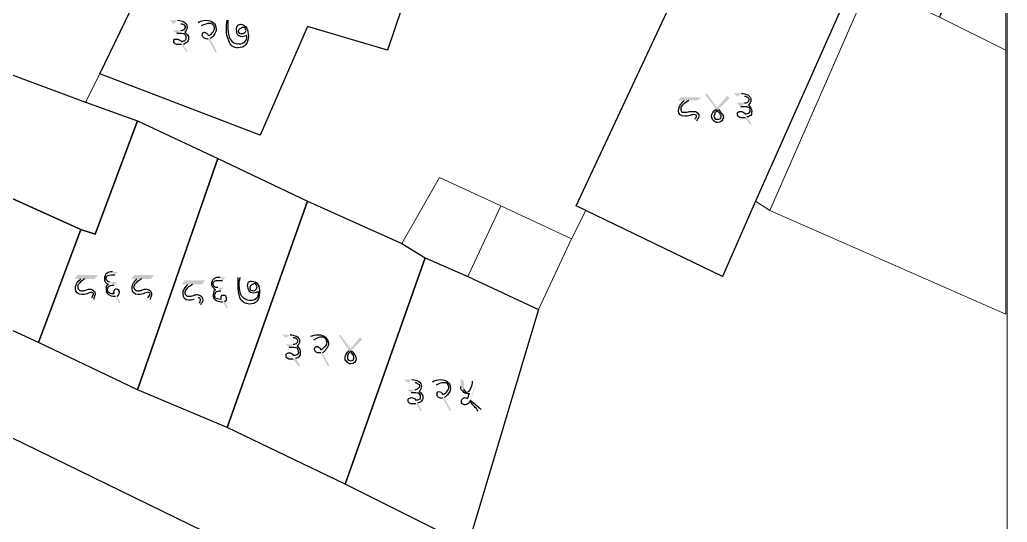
# Model space of a CAD drawing. Header units: inches. Extents: x 5 to 133, y 5 to 145.
# Drawn here: x 73.41 to 99.99, y 51.85 to 65.38 of the extents above; entities that cross this region are included whole.
import ezdxf

# ---------------------------------------------------------------- set-up
doc = ezdxf.new("R2010")
doc.units = ezdxf.units.IN
doc.header["$MEASUREMENT"] = 0
doc.layers.add('PDF_Geometry', color=7, linetype='Continuous')
doc.layers.add('PDF_Solid Fills', color=7, linetype='Continuous')

msp = doc.modelspace()

# ---------------------------------------------------------------- hatches: boundary and pattern name
at = {"layer": 'PDF_Solid Fills', "transparency": 33554559}
h = msp.add_hatch(color=256, dxfattribs=at)
h.paths.add_polyline_path([(77.555, 65.257), (77.449, 65.363), (77.66, 65.363)], flags=0)
h.paths.add_polyline_path([(77.809, 64.707), (77.936, 64.516), (77.893, 64.516), (77.766, 64.707)], flags=0)
h.paths.add_polyline_path([(77.639, 65.003), (77.533, 65.088), (77.745, 65.088)], flags=0)
h.paths.add_polyline_path([(78.295, 65.215), (78.211, 65.299)], flags=0)
h.paths.add_polyline_path([(78.528, 64.876), (78.719, 64.516), (78.676, 64.495), (78.486, 64.855)], flags=0)
h.paths.add_polyline_path([(78.994, 65.363), (79.015, 65.363)], flags=0)
h.paths.add_polyline_path([(79.523, 64.939), (79.523, 64.961)], flags=0)
h = msp.add_hatch(color=256, dxfattribs=at)
h.paths.add_polyline_path([(91.292, 63.204), (91.123, 63.204), (91.207, 63.288), (91.758, 63.288), (91.652, 63.204), (91.419, 63.204)], flags=0)
h.paths.add_polyline_path([(91.631, 62.653), (91.588, 62.696)], flags=0)
h.paths.add_polyline_path([(92.16, 62.971), (91.863, 63.352), (91.906, 63.394), (92.181, 63.013), (92.456, 63.331), (92.52, 63.267), (92.223, 62.971)], flags=0)
h.paths.add_polyline_path([(92.731, 63.31), (92.625, 63.394), (92.837, 63.394)], flags=0)
h.paths.add_polyline_path([(92.985, 62.759), (93.112, 62.569), (93.07, 62.548), (92.943, 62.738)], flags=0)
h.paths.add_polyline_path([(92.816, 63.034), (92.71, 63.14), (92.922, 63.14)], flags=0)
h = msp.add_hatch(color=256, dxfattribs=at)
h.paths.add_polyline_path([(75.057, 58.399), (74.888, 58.399), (74.972, 58.505), (75.523, 58.505), (75.417, 58.399), (75.163, 58.399)], flags=0)
h.paths.add_polyline_path([(75.396, 57.849), (75.353, 57.891)], flags=0)
h.paths.add_polyline_path([(75.967, 58.505), (76.052, 58.589), (75.904, 58.589)], flags=0)
h.paths.add_polyline_path([(75.988, 57.933), (76.094, 57.743), (76.115, 57.764), (76.031, 57.933)], flags=0)
h.paths.add_polyline_path([(75.946, 58.23), (76.031, 58.314), (75.84, 58.314)], flags=0)
h.paths.add_polyline_path([(76.56, 58.399), (76.39, 58.399), (76.496, 58.505), (77.025, 58.505), (76.941, 58.399), (76.687, 58.399)], flags=0)
h.paths.add_polyline_path([(76.92, 57.849), (76.856, 57.891)], flags=0)
h = msp.add_hatch(color=256, dxfattribs=at)
h.paths.add_polyline_path([(77.936, 58.251), (77.766, 58.251), (77.851, 58.357), (78.401, 58.357), (78.317, 58.251), (78.063, 58.251)], flags=0)
h.paths.add_polyline_path([(78.274, 57.7), (78.232, 57.743)], flags=0)
h.paths.add_polyline_path([(78.105, 57.849, 0.032053), (78.211, 57.891)], flags=0)
h.paths.add_polyline_path([(78.867, 58.357), (78.952, 58.441), (78.803, 58.441)], flags=0)
h.paths.add_polyline_path([(78.867, 57.785), (78.994, 57.595), (79.015, 57.616), (78.93, 57.785)], flags=0)
h.paths.add_polyline_path([(78.825, 58.081), (78.909, 58.166), (78.74, 58.166)], flags=0)
h.paths.add_polyline_path([(79.29, 58.441), (79.333, 58.441)], flags=0)
h.paths.add_polyline_path([(79.841, 58.039), (79.841, 58.06)], flags=0)
h = msp.add_hatch(color=256, dxfattribs=at)
h.paths.add_polyline_path([(80.581, 56.811), (80.476, 56.896), (80.687, 56.896)], flags=0)
h.paths.add_polyline_path([(80.835, 56.261), (80.962, 56.071), (80.92, 56.049), (80.772, 56.24)], flags=0)
h.paths.add_polyline_path([(80.666, 56.557), (80.56, 56.642), (80.772, 56.642)], flags=0)
h.paths.add_polyline_path([(81.322, 56.748), (81.238, 56.854)], flags=0)
h.paths.add_polyline_path([(81.555, 56.409), (81.746, 56.071), (81.703, 56.049), (81.513, 56.409)], flags=0)
h.paths.add_polyline_path([(82.275, 56.473), (82, 56.875), (82.042, 56.896), (82.317, 56.515), (82.571, 56.833), (82.635, 56.769), (82.338, 56.473)], flags=0)
h = msp.add_hatch(color=256, dxfattribs=at)
h.paths.add_polyline_path([(83.862, 55.605), (83.756, 55.69), (83.968, 55.69)], flags=0)
h.paths.add_polyline_path([(84.116, 55.055), (84.243, 54.843), (84.201, 54.843), (84.074, 55.033)], flags=0)
h.paths.add_polyline_path([(83.947, 55.33), (83.841, 55.414), (84.053, 55.414)], flags=0)
h.paths.add_polyline_path([(84.624, 55.541), (84.518, 55.626)], flags=0)
h.paths.add_polyline_path([(84.836, 55.203), (85.026, 54.864), (84.984, 54.843), (84.794, 55.203)], flags=0)
h.paths.add_polyline_path([(85.598, 55.647), (85.683, 55.563)], flags=0)
h.paths.add_polyline_path([(85.534, 55.139, 0.088944), (85.683, 55.563)], flags=0)
h.paths.add_polyline_path([(85.831, 54.885), (85.746, 54.843)], flags=0)
h.paths.add_polyline_path([(85.28, 55.499), (85.28, 55.711), (85.365, 55.647), (85.365, 55.436)], flags=0)

# ---------------------------------------------------------------- linework, layer by layer
at = {"layer": 'PDF_Geometry', "lineweight": 13}
msp.add_lwpolyline([(5.059, 125.391), (99.991, 125.391), (99.991, 32.131), (5.059, 32.131)], close=True, dxfattribs=at)
at = {"layer": 'PDF_Geometry', "lineweight": 9}
for points in [[(87.63, 71.543), (92.583, 69.13), (92.202, 68.368), (91.948, 67.987), (88.392, 60.367), (88.646, 60.24), (88.265, 59.478), (86.36, 60.367), (84.709, 61.129), (83.693, 59.351), (81.153, 60.494), (78.74, 61.637), (76.581, 62.653), (75.184, 63.161), (75.565, 63.923), (79.883, 62.272), (81.153, 65.193), (83.312, 64.558), (83.693, 65.701), (84.582, 67.86), (86.233, 72.305)], [(87.63, 71.543), (92.583, 69.13), (92.202, 68.368), (91.948, 67.987), (88.392, 60.367), (88.646, 60.24), (88.265, 59.478), (86.36, 60.367), (84.709, 61.129), (83.693, 59.351), (81.153, 60.494), (78.74, 61.637), (76.581, 62.653), (75.184, 63.161), (75.565, 63.923), (79.883, 62.272), (81.153, 65.193), (83.312, 64.558), (83.693, 65.701), (84.582, 67.86), (86.233, 72.305)], [(77.47, 67.86), (75.565, 63.923), (75.184, 63.161), (76.581, 62.653), (75.438, 59.605), (75.057, 59.732), (69.977, 62.018), (70.739, 64.812), (72.517, 70.273), (77.597, 68.241)], [(77.47, 67.86), (75.565, 63.923), (75.184, 63.161), (76.581, 62.653), (75.438, 59.605), (75.057, 59.732), (69.977, 62.018), (70.739, 64.812), (72.517, 70.273), (77.597, 68.241)], [(99.949, 64.558), (98.171, 65.447), (98.425, 66.209), (99.949, 69.892)], [(99.949, 64.558), (98.171, 65.447), (98.425, 66.209), (99.949, 69.892)], [(98.425, 65.955), (98.171, 65.447), (96.266, 66.336), (93.599, 60.24), (93.218, 60.494), (92.329, 58.462), (88.646, 60.24), (88.392, 60.367), (91.948, 67.987), (92.202, 68.368), (95.631, 66.717), (95.885, 67.225)], [(98.425, 65.955), (98.171, 65.447), (96.266, 66.336), (93.599, 60.24), (93.218, 60.494), (92.329, 58.462), (88.646, 60.24), (88.392, 60.367), (91.948, 67.987), (92.202, 68.368), (95.631, 66.717), (95.885, 67.225)], [(77.851, 67.733), (83.693, 65.701), (83.312, 64.558), (81.153, 65.193), (79.883, 62.272), (75.565, 63.923), (77.47, 67.86)], [(77.851, 67.733), (83.693, 65.701), (83.312, 64.558), (81.153, 65.193), (79.883, 62.272), (75.565, 63.923), (77.47, 67.86)], [(98.171, 65.447), (99.949, 64.558), (99.949, 57.446), (93.599, 60.24), (96.266, 66.336)], [(98.171, 65.447), (99.949, 64.558), (99.949, 57.446), (93.599, 60.24), (96.266, 66.336)], [(78.74, 61.637), (76.581, 55.414), (73.914, 56.684), (75.057, 59.732), (75.438, 59.605), (76.581, 62.653)], [(78.74, 61.637), (76.581, 55.414), (73.914, 56.684), (75.057, 59.732), (75.438, 59.605), (76.581, 62.653)], [(75.057, 59.732), (73.914, 56.684), (68.961, 58.97), (69.977, 62.018)], [(75.057, 59.732), (73.914, 56.684), (68.961, 58.97), (69.977, 62.018)], [(81.153, 60.494), (78.994, 54.398), (76.581, 55.414), (78.74, 61.637)], [(81.153, 60.494), (78.994, 54.398), (76.581, 55.414), (78.74, 61.637)], [(86.36, 60.367), (85.471, 58.462), (84.328, 58.97), (82.169, 52.874), (78.994, 54.398), (81.153, 60.494), (83.693, 59.351), (84.709, 61.129)], [(86.36, 60.367), (85.471, 58.462), (84.328, 58.97), (82.169, 52.874), (78.994, 54.398), (81.153, 60.494), (83.693, 59.351), (84.709, 61.129)], [(88.265, 59.478), (87.376, 57.573), (85.471, 51.223), (82.169, 52.874), (84.328, 58.97), (85.471, 58.462), (86.36, 60.367)], [(88.265, 59.478), (87.376, 57.573), (85.471, 51.223), (82.169, 52.874), (84.328, 58.97), (85.471, 58.462), (86.36, 60.367)], [(78.359, 51.604), (74.803, 42.968), (70.993, 34.84), (65.278, 36.872), (68.58, 43.857), (69.342, 45.508), (70.739, 48.683), (73.152, 54.144)], [(78.359, 51.604), (74.803, 42.968), (70.993, 34.84), (65.278, 36.872), (68.58, 43.857), (69.342, 45.508), (70.739, 48.683), (73.152, 54.144)]]:
    msp.add_lwpolyline(points, close=True, dxfattribs=at)
at = {"layer": 'PDF_Geometry', "color": 21, "lineweight": 13, "true_color": 0xffafaf}
for points in [[(77.851, 67.733), (83.693, 65.701), (83.312, 64.558), (81.153, 65.193), (79.883, 62.272), (75.565, 63.923), (77.47, 67.86)], [(77.851, 67.733), (83.693, 65.701), (83.312, 64.558), (81.153, 65.193), (79.883, 62.272), (75.565, 63.923), (77.47, 67.86)], [(77.851, 67.733), (83.693, 65.701), (83.312, 64.558), (81.153, 65.193), (79.883, 62.272), (75.565, 63.923), (77.47, 67.86)], [(77.851, 67.733), (83.693, 65.701), (83.312, 64.558), (81.153, 65.193), (79.883, 62.272), (75.565, 63.923), (77.47, 67.86)], [(93.218, 60.494), (92.329, 58.462), (88.646, 60.24), (88.392, 60.367), (91.948, 67.987), (95.758, 66.209)], [(93.218, 60.494), (92.329, 58.462), (88.646, 60.24), (88.392, 60.367), (91.948, 67.987), (95.758, 66.209)], [(93.218, 60.494), (92.329, 58.462), (88.646, 60.24), (88.392, 60.367), (91.948, 67.987), (95.758, 66.209)], [(93.218, 60.494), (92.329, 58.462), (88.646, 60.24), (88.392, 60.367), (91.948, 67.987), (95.758, 66.209)], [(76.581, 62.653), (75.438, 59.605), (75.057, 59.732), (69.977, 62.018), (70.739, 64.812), (75.184, 63.161)], [(76.581, 62.653), (75.438, 59.605), (75.057, 59.732), (69.977, 62.018), (70.739, 64.812), (75.184, 63.161)], [(76.581, 62.653), (75.438, 59.605), (75.057, 59.732), (69.977, 62.018), (70.739, 64.812), (75.184, 63.161)], [(76.581, 62.653), (75.438, 59.605), (75.057, 59.732), (69.977, 62.018), (70.739, 64.812), (75.184, 63.161)], [(78.74, 61.637), (76.581, 55.414), (73.914, 56.684), (75.057, 59.732), (75.438, 59.605), (76.581, 62.653)], [(78.74, 61.637), (76.581, 55.414), (73.914, 56.684), (75.057, 59.732), (75.438, 59.605), (76.581, 62.653)], [(78.74, 61.637), (76.581, 55.414), (73.914, 56.684), (75.057, 59.732), (75.438, 59.605), (76.581, 62.653)], [(78.74, 61.637), (76.581, 55.414), (73.914, 56.684), (75.057, 59.732), (75.438, 59.605), (76.581, 62.653)], [(75.057, 59.732), (73.914, 56.684), (68.961, 58.97), (69.977, 62.018)], [(75.057, 59.732), (73.914, 56.684), (68.961, 58.97), (69.977, 62.018)], [(75.057, 59.732), (73.914, 56.684), (68.961, 58.97), (69.977, 62.018)], [(75.057, 59.732), (73.914, 56.684), (68.961, 58.97), (69.977, 62.018)], [(81.153, 60.494), (78.994, 54.398), (76.581, 55.414), (78.74, 61.637)], [(81.153, 60.494), (78.994, 54.398), (76.581, 55.414), (78.74, 61.637)], [(81.153, 60.494), (78.994, 54.398), (76.581, 55.414), (78.74, 61.637)], [(81.153, 60.494), (78.994, 54.398), (76.581, 55.414), (78.74, 61.637)], [(84.328, 58.97), (82.169, 52.874), (78.994, 54.398), (81.153, 60.494), (83.693, 59.351)], [(84.328, 58.97), (82.169, 52.874), (78.994, 54.398), (81.153, 60.494), (83.693, 59.351)], [(84.328, 58.97), (82.169, 52.874), (78.994, 54.398), (81.153, 60.494), (83.693, 59.351)], [(84.328, 58.97), (82.169, 52.874), (78.994, 54.398), (81.153, 60.494), (83.693, 59.351)], [(82.169, 52.874), (84.328, 58.97), (85.471, 58.462), (87.376, 57.573), (85.471, 51.223)], [(82.169, 52.874), (84.328, 58.97), (85.471, 58.462), (87.376, 57.573), (85.471, 51.223)], [(82.169, 52.874), (84.328, 58.97), (85.471, 58.462), (87.376, 57.573), (85.471, 51.223)], [(82.169, 52.874), (84.328, 58.97), (85.471, 58.462), (87.376, 57.573), (85.471, 51.223)], [(69.342, 45.508), (70.739, 48.683), (73.152, 54.144), (78.359, 51.604), (74.803, 42.968)], [(69.342, 45.508), (70.739, 48.683), (73.152, 54.144), (78.359, 51.604), (74.803, 42.968)], [(69.342, 45.508), (70.739, 48.683), (73.152, 54.144), (78.359, 51.604), (74.803, 42.968)], [(69.342, 45.508), (70.739, 48.683), (73.152, 54.144), (78.359, 51.604), (74.803, 42.968)]]:
    msp.add_lwpolyline(points, close=True, dxfattribs=at)
at = {"layer": 'PDF_Geometry', "color": 21, "lineweight": 25, "true_color": 0xffafaf}
for points in [[(77.851, 67.733), (83.693, 65.701), (83.312, 64.558), (81.153, 65.193), (79.883, 62.272), (75.565, 63.923), (77.47, 67.86)], [(77.851, 67.733), (83.693, 65.701), (83.312, 64.558), (81.153, 65.193), (79.883, 62.272), (75.565, 63.923), (77.47, 67.86)], [(93.218, 60.494), (92.329, 58.462), (88.646, 60.24), (88.392, 60.367), (91.948, 67.987), (95.758, 66.209)], [(93.218, 60.494), (92.329, 58.462), (88.646, 60.24), (88.392, 60.367), (91.948, 67.987), (95.758, 66.209)], [(76.581, 62.653), (75.438, 59.605), (75.057, 59.732), (69.977, 62.018), (70.739, 64.812), (75.184, 63.161)], [(76.581, 62.653), (75.438, 59.605), (75.057, 59.732), (69.977, 62.018), (70.739, 64.812), (75.184, 63.161)], [(78.74, 61.637), (76.581, 55.414), (73.914, 56.684), (75.057, 59.732), (75.438, 59.605), (76.581, 62.653)], [(78.74, 61.637), (76.581, 55.414), (73.914, 56.684), (75.057, 59.732), (75.438, 59.605), (76.581, 62.653)], [(75.057, 59.732), (73.914, 56.684), (68.961, 58.97), (69.977, 62.018)], [(75.057, 59.732), (73.914, 56.684), (68.961, 58.97), (69.977, 62.018)], [(81.153, 60.494), (78.994, 54.398), (76.581, 55.414), (78.74, 61.637)], [(81.153, 60.494), (78.994, 54.398), (76.581, 55.414), (78.74, 61.637)], [(84.328, 58.97), (82.169, 52.874), (78.994, 54.398), (81.153, 60.494), (83.693, 59.351)], [(84.328, 58.97), (82.169, 52.874), (78.994, 54.398), (81.153, 60.494), (83.693, 59.351)], [(82.169, 52.874), (84.328, 58.97), (85.471, 58.462), (87.376, 57.573), (85.471, 51.223)], [(82.169, 52.874), (84.328, 58.97), (85.471, 58.462), (87.376, 57.573), (85.471, 51.223)], [(69.342, 45.508), (70.739, 48.683), (73.152, 54.144), (78.359, 51.604), (74.803, 42.968)], [(69.342, 45.508), (70.739, 48.683), (73.152, 54.144), (78.359, 51.604), (74.803, 42.968)]]:
    msp.add_lwpolyline(points, close=True, dxfattribs=at)
at = {"layer": 'PDF_Geometry', "lineweight": 9}
for points in [[(78.359, 51.604), (73.152, 54.144), (70.104, 55.541), (67.564, 56.811), (64.262, 58.335), (61.214, 59.732), (60.833, 59.986), (58.039, 53.89), (58.801, 53.636), (54.864, 41.952)], [(78.359, 51.604), (73.152, 54.144), (70.104, 55.541), (67.564, 56.811), (64.262, 58.335), (61.214, 59.732), (60.833, 59.986), (58.039, 53.89), (58.801, 53.636), (54.864, 41.952)], [(68.961, 58.97), (73.914, 56.684), (76.581, 55.414), (78.994, 54.398), (82.169, 52.874), (85.471, 51.223)], [(68.961, 58.97), (73.914, 56.684), (76.581, 55.414), (78.994, 54.398), (82.169, 52.874), (85.471, 51.223)]]:
    msp.add_lwpolyline(points, dxfattribs=at)
at = {"layer": 'PDF_Geometry', "lineweight": 25}
for points in [[(77.66, 65.363), (77.724, 65.363), (77.787, 65.342), (77.83, 65.32)], [(77.83, 65.236), (77.809, 65.257), (77.787, 65.257), (77.745, 65.257)], [(77.83, 65.32), (77.893, 65.278), (77.914, 65.236), (77.914, 65.172)], [(77.872, 65.193), (77.872, 65.215), (77.851, 65.236), (77.83, 65.236)], [(77.83, 65.109), (77.851, 65.13), (77.872, 65.151), (77.872, 65.193)], [(77.914, 65.172), (77.914, 65.13), (77.893, 65.088), (77.851, 65.045)], [(78.211, 65.299), (78.274, 65.342), (78.338, 65.363), (78.422, 65.363)], [(78.507, 65.278), (78.465, 65.278), (78.38, 65.257), (78.295, 65.215)], [(78.422, 65.363), (78.507, 65.363), (78.571, 65.342), (78.613, 65.299)], [(78.613, 65.236), (78.592, 65.278), (78.549, 65.278), (78.507, 65.278)], [(78.592, 65.024), (78.634, 65.066), (78.655, 65.109), (78.655, 65.151)], [(78.613, 65.299), (78.676, 65.257), (78.698, 65.193), (78.698, 65.109)], [(78.655, 65.151), (78.655, 65.193), (78.634, 65.215), (78.613, 65.236)], [(78.973, 65.13), (78.973, 65.193), (78.973, 65.278), (78.994, 65.363)], [(79.036, 64.812), (78.994, 64.897), (78.973, 65.003), (78.973, 65.13)], [(79.015, 65.363), (79.015, 65.32), (79.015, 65.299), (79.015, 65.236)], [(79.015, 65.236), (79.015, 65.193), (79.015, 65.151), (79.015, 65.13)], [(79.015, 65.13), (79.015, 65.024), (79.036, 64.939), (79.079, 64.855)], [(79.248, 65.13), (79.248, 65.151), (79.248, 65.193), (79.269, 65.215)], [(79.269, 64.982), (79.248, 65.024), (79.248, 65.066), (79.248, 65.13)], [(79.269, 65.215), (79.29, 65.236), (79.311, 65.257), (79.354, 65.257)], [(79.333, 65.13), (79.311, 65.109), (79.29, 65.088), (79.29, 65.066)], [(79.417, 65.172), (79.396, 65.172), (79.375, 65.151), (79.333, 65.13)], [(79.354, 65.257), (79.417, 65.257), (79.481, 65.215), (79.523, 65.151)], [(79.481, 65.151), (79.46, 65.172), (79.438, 65.172), (79.417, 65.172)], [(79.502, 65.088), (79.502, 65.109), (79.481, 65.13), (79.481, 65.151)], [(79.523, 65.151), (79.544, 65.088), (79.565, 65.024), (79.565, 64.939)], [(77.682, 65.003), (77.66, 65.003), (77.639, 65.003), (77.639, 65.003)], [(77.724, 65.003), (77.724, 65.003), (77.703, 65.003), (77.682, 65.003)], [(77.851, 64.982), (77.83, 65.003), (77.787, 65.003), (77.724, 65.003)], [(77.745, 65.088), (77.766, 65.088), (77.809, 65.109), (77.83, 65.109)], [(77.851, 65.045), (77.914, 65.003), (77.957, 64.939), (77.957, 64.876)], [(77.893, 64.876), (77.893, 64.939), (77.893, 64.961), (77.851, 64.982)], [(77.851, 64.812), (77.872, 64.834), (77.893, 64.855), (77.893, 64.876)], [(77.957, 64.876), (77.957, 64.834), (77.936, 64.791), (77.914, 64.77)], [(78.317, 64.982), (78.317, 64.982), (78.338, 65.003), (78.338, 65.024)], [(78.359, 64.897), (78.338, 64.918), (78.317, 64.939), (78.317, 64.982)], [(78.338, 65.024), (78.359, 65.024), (78.359, 65.045), (78.38, 65.045)], [(78.465, 64.855), (78.422, 64.855), (78.38, 64.876), (78.359, 64.897)], [(78.38, 65.045), (78.401, 65.045), (78.422, 65.024), (78.444, 65.003)], [(78.444, 65.003), (78.465, 64.982), (78.486, 64.982), (78.486, 64.961)], [(78.486, 64.961), (78.528, 64.961), (78.571, 64.982), (78.592, 65.024)], [(78.634, 64.961), (78.613, 64.918), (78.571, 64.897), (78.528, 64.876)], [(78.698, 65.109), (78.698, 65.066), (78.676, 65.024), (78.634, 64.961)], [(79.396, 64.918), (79.354, 64.918), (79.311, 64.939), (79.269, 64.982)], [(79.29, 65.066), (79.29, 65.024), (79.333, 65.003), (79.396, 65.003)], [(79.565, 64.939), (79.565, 64.728), (79.46, 64.622), (79.29, 64.622)], [(79.311, 64.728), (79.46, 64.728), (79.523, 64.812), (79.523, 64.939)], [(79.396, 65.003), (79.417, 65.003), (79.438, 65.003), (79.46, 65.024)], [(79.523, 64.961), (79.502, 64.939), (79.46, 64.918), (79.396, 64.918)], [(79.46, 65.024), (79.481, 65.045), (79.502, 65.066), (79.502, 65.088)], [(77.555, 64.791), (77.555, 64.812), (77.555, 64.834), (77.576, 64.855)], [(77.597, 64.728), (77.555, 64.749), (77.555, 64.77), (77.555, 64.791)], [(77.576, 64.855), (77.597, 64.855), (77.618, 64.855), (77.639, 64.855)], [(77.682, 64.707), (77.639, 64.707), (77.618, 64.707), (77.597, 64.728)], [(77.639, 64.855), (77.682, 64.855), (77.724, 64.834), (77.766, 64.791)], [(77.766, 64.707), (77.745, 64.707), (77.703, 64.707), (77.682, 64.707)], [(77.766, 64.791), (77.787, 64.791), (77.809, 64.812), (77.851, 64.812)], [(77.914, 64.77), (77.872, 64.749), (77.851, 64.728), (77.809, 64.707)], [(78.486, 64.855), (78.465, 64.855), (78.465, 64.855), (78.465, 64.855)], [(79.29, 64.622), (79.163, 64.622), (79.079, 64.685), (79.036, 64.812)], [(79.079, 64.855), (79.121, 64.77), (79.206, 64.728), (79.311, 64.728)], [(92.837, 63.394), (92.901, 63.394), (92.964, 63.373), (93.006, 63.352)], [(93.006, 63.288), (92.985, 63.288), (92.964, 63.31), (92.922, 63.31)], [(93.006, 63.352), (93.07, 63.31), (93.091, 63.267), (93.091, 63.225)], [(93.049, 63.225), (93.049, 63.246), (93.028, 63.267), (93.006, 63.288)], [(91.144, 62.929), (91.144, 62.992), (91.165, 63.034), (91.186, 63.077)], [(91.186, 63.077), (91.207, 63.119), (91.25, 63.14), (91.292, 63.204)], [(91.292, 63.119), (91.25, 63.077), (91.207, 63.034), (91.207, 63.013)], [(91.207, 63.013), (91.207, 63.013), (91.207, 62.992), (91.207, 62.971)], [(91.419, 63.204), (91.355, 63.161), (91.313, 63.14), (91.292, 63.119)], [(92.858, 63.034), (92.837, 63.034), (92.816, 63.034), (92.816, 63.034)], [(92.901, 63.034), (92.901, 63.034), (92.879, 63.034), (92.858, 63.034)], [(93.028, 63.013), (93.006, 63.034), (92.964, 63.034), (92.901, 63.034)], [(92.922, 63.14), (92.943, 63.14), (92.985, 63.14), (93.006, 63.161)], [(93.006, 63.161), (93.028, 63.183), (93.049, 63.204), (93.049, 63.225)], [(93.091, 63.225), (93.091, 63.161), (93.07, 63.119), (93.028, 63.077)], [(93.028, 63.077), (93.091, 63.034), (93.112, 62.971), (93.112, 62.907)], [(93.07, 62.907), (93.07, 62.971), (93.07, 63.013), (93.028, 63.013)], [(91.313, 62.78), (91.207, 62.78), (91.144, 62.823), (91.144, 62.929)], [(91.207, 62.971), (91.207, 62.929), (91.207, 62.907), (91.25, 62.886)], [(91.25, 62.886), (91.271, 62.886), (91.292, 62.886), (91.334, 62.886)], [(91.461, 62.802), (91.398, 62.78), (91.355, 62.78), (91.313, 62.78)], [(91.334, 62.886), (91.355, 62.886), (91.377, 62.886), (91.44, 62.907)], [(91.44, 62.907), (91.482, 62.907), (91.525, 62.907), (91.546, 62.907)], [(91.567, 62.823), (91.546, 62.823), (91.504, 62.823), (91.461, 62.802)], [(91.546, 62.907), (91.588, 62.907), (91.609, 62.907), (91.631, 62.886)], [(91.631, 62.78), (91.631, 62.802), (91.609, 62.823), (91.567, 62.823)], [(91.588, 62.696), (91.609, 62.738), (91.631, 62.759), (91.631, 62.78)], [(91.631, 62.886), (91.673, 62.844), (91.694, 62.823), (91.694, 62.78)], [(91.694, 62.78), (91.694, 62.759), (91.673, 62.738), (91.673, 62.717)], [(92.033, 62.78), (92.033, 62.844), (92.075, 62.907), (92.16, 62.971)], [(92.075, 62.675), (92.054, 62.696), (92.033, 62.738), (92.033, 62.78)], [(92.117, 62.823), (92.096, 62.823), (92.096, 62.802), (92.096, 62.78)], [(92.096, 62.78), (92.096, 62.759), (92.117, 62.738), (92.117, 62.717)], [(92.139, 62.886), (92.117, 62.886), (92.117, 62.865), (92.117, 62.823)], [(92.181, 62.95), (92.181, 62.929), (92.16, 62.907), (92.139, 62.886)], [(92.202, 62.907), (92.202, 62.907), (92.202, 62.929), (92.181, 62.95)], [(92.181, 62.696), (92.244, 62.696), (92.287, 62.717), (92.287, 62.759)], [(92.35, 62.759), (92.35, 62.675), (92.287, 62.611), (92.181, 62.611)], [(92.244, 62.865), (92.244, 62.865), (92.223, 62.886), (92.202, 62.907)], [(92.223, 62.971), (92.223, 62.95), (92.266, 62.907), (92.287, 62.865)], [(92.287, 62.802), (92.266, 62.823), (92.266, 62.844), (92.244, 62.865)], [(92.287, 62.865), (92.329, 62.844), (92.35, 62.802), (92.35, 62.759)], [(92.287, 62.759), (92.287, 62.78), (92.287, 62.78), (92.287, 62.802)], [(92.731, 62.844), (92.731, 62.865), (92.731, 62.865), (92.752, 62.886)], [(92.774, 62.759), (92.731, 62.78), (92.731, 62.802), (92.731, 62.844)], [(92.752, 62.886), (92.774, 62.907), (92.795, 62.907), (92.816, 62.907)], [(92.858, 62.738), (92.816, 62.738), (92.795, 62.738), (92.774, 62.759)], [(92.816, 62.907), (92.858, 62.907), (92.901, 62.886), (92.943, 62.844)], [(92.943, 62.738), (92.922, 62.738), (92.879, 62.738), (92.858, 62.738)], [(92.943, 62.844), (92.964, 62.844), (92.985, 62.844), (93.028, 62.865)], [(93.091, 62.802), (93.049, 62.78), (93.028, 62.759), (92.985, 62.759)], [(93.028, 62.865), (93.049, 62.865), (93.07, 62.886), (93.07, 62.907)], [(93.112, 62.907), (93.112, 62.865), (93.112, 62.844), (93.091, 62.802)], [(91.673, 62.717), (91.652, 62.717), (91.652, 62.696), (91.631, 62.653)], [(92.181, 62.611), (92.139, 62.611), (92.117, 62.632), (92.075, 62.675)], [(92.117, 62.717), (92.139, 62.696), (92.16, 62.696), (92.181, 62.696)], [(75.755, 58.547), (75.713, 58.526), (75.692, 58.462), (75.692, 58.399)], [(75.734, 58.42), (75.734, 58.484), (75.777, 58.505), (75.882, 58.505)], [(75.904, 58.589), (75.84, 58.589), (75.798, 58.589), (75.755, 58.547)], [(75.882, 58.505), (75.904, 58.505), (75.904, 58.505), (75.925, 58.505)], [(75.925, 58.505), (75.946, 58.505), (75.967, 58.505), (75.967, 58.505)], [(74.909, 58.145), (74.909, 58.187), (74.93, 58.251), (74.951, 58.293)], [(74.951, 58.293), (74.972, 58.314), (74.993, 58.357), (75.057, 58.399)], [(75.057, 58.335), (75.015, 58.272), (74.972, 58.251), (74.972, 58.23)], [(74.972, 58.23), (74.972, 58.208), (74.972, 58.208), (74.972, 58.187)], [(75.163, 58.399), (75.12, 58.378), (75.078, 58.335), (75.057, 58.335)], [(75.692, 58.399), (75.692, 58.378), (75.692, 58.357), (75.713, 58.314)], [(75.713, 58.314), (75.734, 58.293), (75.755, 58.272), (75.798, 58.251)], [(75.777, 58.335), (75.755, 58.357), (75.734, 58.399), (75.734, 58.42)], [(75.798, 58.251), (75.777, 58.251), (75.755, 58.23), (75.734, 58.187)], [(75.84, 58.314), (75.819, 58.314), (75.798, 58.314), (75.777, 58.335)], [(75.819, 58.208), (75.84, 58.208), (75.882, 58.23), (75.946, 58.23)], [(76.433, 58.145), (76.433, 58.187), (76.454, 58.251), (76.475, 58.293)], [(76.475, 58.293), (76.496, 58.314), (76.517, 58.357), (76.56, 58.399)], [(76.496, 58.23), (76.475, 58.208), (76.475, 58.208), (76.475, 58.187)], [(76.581, 58.335), (76.517, 58.272), (76.496, 58.251), (76.496, 58.23)], [(76.687, 58.399), (76.644, 58.378), (76.602, 58.335), (76.581, 58.335)], [(77.851, 58.145), (77.851, 58.166), (77.893, 58.208), (77.936, 58.251)], [(78.063, 58.251), (78.02, 58.23), (77.978, 58.187), (77.957, 58.187)], [(78.634, 58.399), (78.592, 58.378), (78.571, 58.314), (78.571, 58.251)], [(78.571, 58.251), (78.571, 58.23), (78.592, 58.208), (78.613, 58.166)], [(78.613, 58.272), (78.613, 58.335), (78.676, 58.357), (78.761, 58.357)], [(78.655, 58.187), (78.634, 58.208), (78.613, 58.251), (78.613, 58.272)], [(78.803, 58.441), (78.74, 58.441), (78.676, 58.441), (78.634, 58.399)], [(78.761, 58.357), (78.782, 58.357), (78.803, 58.357), (78.825, 58.357)], [(78.825, 58.357), (78.846, 58.357), (78.846, 58.357), (78.867, 58.357)], [(79.29, 58.23), (79.29, 58.293), (79.29, 58.357), (79.29, 58.441)], [(79.333, 57.891), (79.311, 57.997), (79.29, 58.103), (79.29, 58.23)], [(79.333, 58.441), (79.333, 58.42), (79.333, 58.378), (79.311, 58.335)], [(79.311, 58.335), (79.311, 58.293), (79.311, 58.251), (79.311, 58.23)], [(79.311, 58.23), (79.311, 58.124), (79.333, 58.018), (79.375, 57.954)], [(79.544, 58.23), (79.544, 58.251), (79.565, 58.293), (79.565, 58.314)], [(79.587, 58.081), (79.565, 58.124), (79.544, 58.166), (79.544, 58.23)], [(79.565, 58.314), (79.587, 58.335), (79.608, 58.335), (79.65, 58.335)], [(79.65, 58.23), (79.608, 58.208), (79.608, 58.187), (79.608, 58.145)], [(79.65, 58.335), (79.735, 58.335), (79.777, 58.314), (79.819, 58.251)], [(79.735, 58.272), (79.714, 58.272), (79.671, 58.251), (79.65, 58.23)], [(79.777, 58.23), (79.777, 58.251), (79.756, 58.272), (79.735, 58.272)], [(79.798, 58.187), (79.798, 58.208), (79.798, 58.23), (79.777, 58.23)], [(79.819, 58.251), (79.862, 58.187), (79.862, 58.124), (79.862, 58.039)], [(75.078, 57.976), (74.972, 57.976), (74.909, 58.039), (74.909, 58.145)], [(74.972, 58.187), (74.972, 58.145), (74.972, 58.124), (75.015, 58.103)], [(75.015, 58.103), (75.015, 58.081), (75.057, 58.081), (75.099, 58.081)], [(75.226, 57.997), (75.163, 57.976), (75.12, 57.976), (75.078, 57.976)], [(75.099, 58.081), (75.12, 58.081), (75.142, 58.081), (75.205, 58.103)], [(75.205, 58.103), (75.247, 58.124), (75.269, 58.124), (75.311, 58.124)], [(75.332, 58.039), (75.311, 58.039), (75.269, 58.018), (75.226, 57.997)], [(75.311, 58.124), (75.332, 58.124), (75.374, 58.103), (75.396, 58.081)], [(75.396, 57.997), (75.396, 58.018), (75.374, 58.039), (75.332, 58.039)], [(75.353, 57.891), (75.374, 57.933), (75.396, 57.976), (75.396, 57.997)], [(75.396, 58.081), (75.438, 58.06), (75.438, 58.018), (75.438, 57.976)], [(75.438, 57.976), (75.438, 57.976), (75.438, 57.954), (75.417, 57.912)], [(75.734, 58.187), (75.734, 58.187), (75.734, 58.145), (75.734, 58.124)], [(75.734, 58.124), (75.734, 58.06), (75.755, 58.018), (75.798, 57.976)], [(75.777, 58.124), (75.777, 58.166), (75.798, 58.187), (75.819, 58.208)], [(75.777, 58.081), (75.777, 58.103), (75.777, 58.103), (75.777, 58.124)], [(75.798, 58.039), (75.798, 58.039), (75.777, 58.06), (75.777, 58.081)], [(75.925, 57.997), (75.861, 57.997), (75.819, 58.018), (75.798, 58.039)], [(75.798, 57.976), (75.84, 57.954), (75.904, 57.933), (75.967, 57.933)], [(75.946, 58.06), (75.925, 58.039), (75.925, 58.039), (75.925, 58.039)], [(75.925, 58.039), (75.925, 58.039), (75.946, 58.018), (75.946, 58.018)], [(75.946, 57.997), (75.946, 57.997), (75.946, 57.997), (75.925, 57.997)], [(76.009, 58.124), (75.967, 58.124), (75.946, 58.103), (75.946, 58.06)], [(75.946, 58.018), (75.946, 58.018), (75.946, 57.997), (75.946, 57.997)], [(76.094, 58.039), (76.094, 58.081), (76.073, 58.124), (76.009, 58.124)], [(76.031, 57.933), (76.052, 57.954), (76.073, 57.954), (76.073, 57.976)], [(76.073, 57.976), (76.094, 57.997), (76.094, 57.997), (76.094, 58.039)], [(76.602, 57.976), (76.496, 57.976), (76.433, 58.039), (76.433, 58.145)], [(76.475, 58.187), (76.475, 58.145), (76.496, 58.124), (76.517, 58.103)], [(76.517, 58.103), (76.539, 58.081), (76.581, 58.081), (76.602, 58.081)], [(76.602, 58.081), (76.623, 58.081), (76.666, 58.081), (76.708, 58.103)], [(76.729, 57.997), (76.666, 57.976), (76.623, 57.976), (76.602, 57.976)], [(76.708, 58.103), (76.75, 58.124), (76.793, 58.124), (76.814, 58.124)], [(76.856, 58.039), (76.835, 58.039), (76.793, 58.018), (76.729, 57.997)], [(76.814, 58.124), (76.856, 58.124), (76.898, 58.103), (76.92, 58.081)], [(76.92, 57.997), (76.92, 58.018), (76.898, 58.039), (76.856, 58.039)], [(76.856, 57.891), (76.898, 57.933), (76.92, 57.976), (76.92, 57.997)], [(76.92, 58.081), (76.941, 58.06), (76.962, 58.018), (76.962, 57.976)], [(76.962, 57.976), (76.962, 57.976), (76.962, 57.954), (76.941, 57.912)], [(77.809, 57.997), (77.809, 58.039), (77.809, 58.103), (77.851, 58.145)], [(77.957, 57.827), (77.851, 57.827), (77.809, 57.891), (77.809, 57.997)], [(77.872, 58.081), (77.851, 58.06), (77.851, 58.06), (77.851, 58.039)], [(77.851, 58.039), (77.851, 57.997), (77.872, 57.976), (77.893, 57.954)], [(77.957, 58.187), (77.893, 58.124), (77.872, 58.103), (77.872, 58.081)], [(77.893, 57.954), (77.914, 57.933), (77.936, 57.933), (77.978, 57.933)], [(77.978, 57.933), (77.999, 57.933), (78.041, 57.933), (78.084, 57.954)], [(78.084, 57.954), (78.126, 57.976), (78.168, 57.976), (78.19, 57.976)], [(78.19, 57.976), (78.232, 57.976), (78.253, 57.954), (78.295, 57.933)], [(78.613, 58.166), (78.634, 58.145), (78.655, 58.124), (78.676, 58.103)], [(78.634, 58.039), (78.634, 58.039), (78.613, 57.997), (78.613, 57.976)], [(78.613, 57.976), (78.613, 57.912), (78.634, 57.87), (78.676, 57.827)], [(78.676, 58.103), (78.655, 58.103), (78.634, 58.081), (78.634, 58.039)], [(78.74, 58.166), (78.698, 58.166), (78.676, 58.166), (78.655, 58.187)], [(78.655, 57.954), (78.676, 58.018), (78.676, 58.039), (78.698, 58.06)], [(78.655, 57.933), (78.655, 57.954), (78.655, 57.954), (78.655, 57.954)], [(78.698, 58.06), (78.719, 58.06), (78.761, 58.081), (78.825, 58.081)], [(78.888, 57.954), (78.846, 57.954), (78.825, 57.954), (78.825, 57.912)], [(78.973, 57.891), (78.973, 57.933), (78.952, 57.954), (78.888, 57.954)], [(79.375, 57.954), (79.438, 57.87), (79.502, 57.827), (79.608, 57.827)], [(79.714, 58.018), (79.65, 58.018), (79.608, 58.039), (79.587, 58.081)], [(79.862, 58.039), (79.862, 57.827), (79.777, 57.722), (79.587, 57.722)], [(79.608, 58.145), (79.608, 58.103), (79.629, 58.081), (79.714, 58.081)], [(79.608, 57.827), (79.756, 57.827), (79.841, 57.891), (79.841, 58.039)], [(79.714, 58.081), (79.735, 58.081), (79.756, 58.103), (79.777, 58.124)], [(79.841, 58.06), (79.798, 58.039), (79.756, 58.018), (79.714, 58.018)], [(79.777, 58.124), (79.798, 58.145), (79.798, 58.166), (79.798, 58.187)], [(75.417, 57.912), (75.417, 57.912), (75.417, 57.891), (75.396, 57.849)], [(75.967, 57.933), (75.967, 57.933), (75.967, 57.933), (75.988, 57.933)], [(76.941, 57.912), (76.941, 57.912), (76.92, 57.891), (76.92, 57.849)], [(78.105, 57.849), (78.041, 57.827), (77.999, 57.827), (77.957, 57.827)], [(78.274, 57.849), (78.274, 57.87), (78.253, 57.891), (78.211, 57.891)], [(78.232, 57.743), (78.274, 57.785), (78.274, 57.827), (78.274, 57.849)], [(78.317, 57.764), (78.317, 57.764), (78.295, 57.743), (78.274, 57.7)], [(78.295, 57.933), (78.317, 57.912), (78.338, 57.87), (78.338, 57.827)], [(78.338, 57.827), (78.338, 57.827), (78.338, 57.806), (78.317, 57.764)], [(78.676, 57.891), (78.676, 57.891), (78.676, 57.912), (78.655, 57.933)], [(78.825, 57.849), (78.74, 57.849), (78.698, 57.87), (78.676, 57.891)], [(78.676, 57.827), (78.719, 57.806), (78.782, 57.785), (78.846, 57.785)], [(78.825, 57.912), (78.825, 57.891), (78.825, 57.891), (78.825, 57.891)], [(78.825, 57.891), (78.825, 57.891), (78.825, 57.87), (78.825, 57.87)], [(78.825, 57.87), (78.825, 57.87), (78.825, 57.849), (78.825, 57.849)], [(78.846, 57.785), (78.846, 57.785), (78.867, 57.785), (78.867, 57.785)], [(78.93, 57.785), (78.952, 57.806), (78.952, 57.806), (78.973, 57.827)], [(78.973, 57.827), (78.973, 57.849), (78.973, 57.849), (78.973, 57.891)], [(79.587, 57.722), (79.481, 57.722), (79.396, 57.785), (79.333, 57.891)], [(80.687, 56.896), (80.751, 56.896), (80.793, 56.875), (80.857, 56.854)], [(81.238, 56.854), (81.301, 56.875), (81.365, 56.896), (81.449, 56.896)], [(81.449, 56.896), (81.534, 56.896), (81.597, 56.875), (81.64, 56.833)], [(80.857, 56.79), (80.835, 56.811), (80.793, 56.811), (80.772, 56.811)], [(80.772, 56.642), (80.793, 56.642), (80.814, 56.642), (80.857, 56.663)], [(80.857, 56.854), (80.92, 56.833), (80.941, 56.769), (80.941, 56.727)], [(80.899, 56.727), (80.899, 56.748), (80.878, 56.769), (80.857, 56.79)], [(80.857, 56.663), (80.878, 56.684), (80.899, 56.706), (80.899, 56.727)], [(80.941, 56.727), (80.941, 56.663), (80.92, 56.621), (80.878, 56.6)], [(81.534, 56.833), (81.47, 56.833), (81.407, 56.811), (81.322, 56.748)], [(81.64, 56.79), (81.619, 56.811), (81.576, 56.833), (81.534, 56.833)], [(81.619, 56.579), (81.661, 56.6), (81.682, 56.642), (81.682, 56.684)], [(81.64, 56.833), (81.682, 56.79), (81.724, 56.727), (81.724, 56.663)], [(81.682, 56.684), (81.682, 56.727), (81.661, 56.769), (81.64, 56.79)], [(81.724, 56.663), (81.724, 56.6), (81.703, 56.557), (81.661, 56.515)], [(80.581, 56.346), (80.581, 56.367), (80.581, 56.388), (80.603, 56.388)], [(80.603, 56.388), (80.624, 56.409), (80.645, 56.409), (80.666, 56.409)], [(80.708, 56.557), (80.687, 56.557), (80.666, 56.557), (80.666, 56.557)], [(80.666, 56.409), (80.708, 56.409), (80.751, 56.388), (80.772, 56.346)], [(80.751, 56.557), (80.751, 56.557), (80.73, 56.557), (80.708, 56.557)], [(80.878, 56.536), (80.857, 56.536), (80.814, 56.557), (80.751, 56.557)], [(80.772, 56.346), (80.814, 56.346), (80.835, 56.346), (80.878, 56.367)], [(80.878, 56.6), (80.941, 56.536), (80.962, 56.494), (80.962, 56.409)], [(80.92, 56.409), (80.92, 56.473), (80.899, 56.515), (80.878, 56.536)], [(80.878, 56.367), (80.899, 56.367), (80.92, 56.388), (80.92, 56.409)], [(80.962, 56.409), (80.962, 56.367), (80.962, 56.346), (80.92, 56.303)], [(81.343, 56.515), (81.343, 56.536), (81.365, 56.557), (81.365, 56.557)], [(81.386, 56.43), (81.365, 56.452), (81.343, 56.473), (81.343, 56.515)], [(81.365, 56.557), (81.386, 56.579), (81.386, 56.579), (81.407, 56.579)], [(81.47, 56.409), (81.449, 56.409), (81.407, 56.409), (81.386, 56.43)], [(81.407, 56.579), (81.428, 56.579), (81.449, 56.579), (81.47, 56.557)], [(81.47, 56.557), (81.492, 56.536), (81.513, 56.515), (81.513, 56.494)], [(81.513, 56.409), (81.492, 56.409), (81.492, 56.409), (81.47, 56.409)], [(81.513, 56.494), (81.555, 56.515), (81.597, 56.536), (81.619, 56.579)], [(81.661, 56.515), (81.64, 56.473), (81.597, 56.43), (81.555, 56.409)], [(82.169, 56.282), (82.169, 56.346), (82.211, 56.409), (82.275, 56.473)], [(82.254, 56.388), (82.254, 56.388), (82.254, 56.367), (82.232, 56.325)], [(82.317, 56.452), (82.296, 56.43), (82.275, 56.409), (82.254, 56.388)], [(82.338, 56.409), (82.338, 56.409), (82.317, 56.43), (82.317, 56.452)], [(82.338, 56.473), (82.359, 56.452), (82.381, 56.409), (82.423, 56.367)], [(82.381, 56.367), (82.359, 56.367), (82.359, 56.388), (82.338, 56.409)], [(82.402, 56.303), (82.402, 56.325), (82.381, 56.346), (82.381, 56.367)], [(82.423, 56.367), (82.444, 56.346), (82.465, 56.303), (82.465, 56.261)], [(80.624, 56.261), (80.581, 56.282), (80.581, 56.303), (80.581, 56.346)], [(80.708, 56.24), (80.666, 56.24), (80.645, 56.24), (80.624, 56.261)], [(80.772, 56.24), (80.751, 56.24), (80.73, 56.24), (80.708, 56.24)], [(80.92, 56.303), (80.899, 56.282), (80.878, 56.261), (80.835, 56.261)], [(82.211, 56.176), (82.169, 56.198), (82.169, 56.24), (82.169, 56.282)], [(82.317, 56.113), (82.275, 56.113), (82.232, 56.134), (82.211, 56.176)], [(82.232, 56.325), (82.232, 56.325), (82.232, 56.303), (82.232, 56.282)], [(82.232, 56.282), (82.232, 56.261), (82.232, 56.24), (82.254, 56.219)], [(82.254, 56.219), (82.275, 56.198), (82.296, 56.198), (82.317, 56.198)], [(82.317, 56.198), (82.381, 56.198), (82.402, 56.219), (82.402, 56.261)], [(82.465, 56.261), (82.465, 56.176), (82.423, 56.113), (82.317, 56.113)], [(82.402, 56.261), (82.402, 56.282), (82.402, 56.282), (82.402, 56.303)], [(83.968, 55.69), (84.032, 55.69), (84.095, 55.668), (84.137, 55.647)], [(84.137, 55.563), (84.116, 55.584), (84.095, 55.605), (84.053, 55.605)], [(84.137, 55.647), (84.201, 55.605), (84.222, 55.563), (84.222, 55.499)], [(84.18, 55.52), (84.18, 55.541), (84.159, 55.563), (84.137, 55.563)], [(84.518, 55.626), (84.582, 55.668), (84.667, 55.69), (84.73, 55.69)], [(84.815, 55.605), (84.772, 55.605), (84.688, 55.584), (84.624, 55.541)], [(84.73, 55.69), (84.815, 55.69), (84.878, 55.668), (84.921, 55.626)], [(84.921, 55.584), (84.899, 55.605), (84.857, 55.605), (84.815, 55.605)], [(84.921, 55.626), (84.984, 55.584), (85.005, 55.52), (85.005, 55.436)], [(84.963, 55.478), (84.963, 55.52), (84.942, 55.541), (84.921, 55.584)], [(85.556, 55.457), (85.577, 55.52), (85.598, 55.584), (85.598, 55.647)], [(83.989, 55.33), (83.968, 55.33), (83.947, 55.33), (83.947, 55.33)], [(84.032, 55.33), (84.032, 55.33), (84.01, 55.33), (83.989, 55.33)], [(84.159, 55.309), (84.137, 55.33), (84.095, 55.33), (84.032, 55.33)], [(84.053, 55.414), (84.074, 55.414), (84.116, 55.436), (84.137, 55.457)], [(84.137, 55.457), (84.159, 55.478), (84.18, 55.499), (84.18, 55.52)], [(84.222, 55.499), (84.222, 55.457), (84.201, 55.414), (84.159, 55.372)], [(84.159, 55.372), (84.222, 55.33), (84.264, 55.266), (84.264, 55.203)], [(84.201, 55.203), (84.201, 55.266), (84.201, 55.287), (84.159, 55.309)], [(84.645, 55.351), (84.667, 55.351), (84.667, 55.372), (84.688, 55.372)], [(84.645, 55.309), (84.645, 55.33), (84.645, 55.33), (84.645, 55.351)], [(84.667, 55.224), (84.645, 55.245), (84.645, 55.266), (84.645, 55.309)], [(84.688, 55.372), (84.709, 55.372), (84.73, 55.351), (84.751, 55.351)], [(84.751, 55.351), (84.772, 55.33), (84.794, 55.309), (84.794, 55.287)], [(84.794, 55.287), (84.836, 55.287), (84.878, 55.33), (84.899, 55.351)], [(84.942, 55.309), (84.921, 55.266), (84.878, 55.224), (84.836, 55.203)], [(84.899, 55.351), (84.942, 55.393), (84.963, 55.436), (84.963, 55.478)], [(85.005, 55.436), (85.005, 55.393), (84.984, 55.351), (84.942, 55.309)], [(85.344, 55.372), (85.302, 55.393), (85.28, 55.436), (85.28, 55.499)], [(85.471, 55.309), (85.429, 55.309), (85.365, 55.33), (85.344, 55.372)], [(85.365, 55.436), (85.365, 55.414), (85.365, 55.393), (85.386, 55.393)], [(85.386, 55.393), (85.386, 55.372), (85.407, 55.351), (85.429, 55.351)], [(85.429, 55.351), (85.492, 55.351), (85.534, 55.393), (85.556, 55.457)], [(85.471, 55.182), (85.492, 55.224), (85.492, 55.266), (85.513, 55.309)], [(85.513, 55.309), (85.492, 55.309), (85.492, 55.309), (85.471, 55.309)], [(83.862, 55.118), (83.862, 55.16), (83.862, 55.16), (83.883, 55.182)], [(83.905, 55.055), (83.862, 55.076), (83.862, 55.097), (83.862, 55.118)], [(83.883, 55.182), (83.905, 55.182), (83.926, 55.203), (83.947, 55.203)], [(83.989, 55.033), (83.947, 55.033), (83.926, 55.033), (83.905, 55.055)], [(83.947, 55.203), (83.989, 55.203), (84.032, 55.182), (84.074, 55.139)], [(84.074, 55.033), (84.053, 55.033), (84.01, 55.033), (83.989, 55.033)], [(84.074, 55.139), (84.095, 55.139), (84.116, 55.139), (84.159, 55.16)], [(84.222, 55.097), (84.18, 55.076), (84.159, 55.055), (84.116, 55.055)], [(84.159, 55.16), (84.201, 55.16), (84.201, 55.182), (84.201, 55.203)], [(84.264, 55.203), (84.264, 55.16), (84.243, 55.139), (84.222, 55.097)], [(84.772, 55.182), (84.73, 55.182), (84.688, 55.203), (84.667, 55.224)], [(84.794, 55.203), (84.772, 55.182), (84.772, 55.182), (84.772, 55.182)], [(85.302, 55.097), (85.302, 55.118), (85.302, 55.139), (85.323, 55.16)], [(85.323, 55.033), (85.302, 55.055), (85.302, 55.076), (85.302, 55.097)], [(85.323, 55.16), (85.344, 55.182), (85.365, 55.203), (85.386, 55.203)], [(85.386, 55.012), (85.365, 55.012), (85.344, 55.012), (85.323, 55.033)], [(85.386, 55.203), (85.429, 55.203), (85.45, 55.182), (85.471, 55.182)], [(85.471, 55.033), (85.429, 55.012), (85.407, 55.012), (85.386, 55.012)], [(85.513, 55.097), (85.513, 55.076), (85.492, 55.055), (85.471, 55.033)], [(85.64, 54.97), (85.598, 55.033), (85.556, 55.076), (85.513, 55.097)], [(85.534, 55.139), (85.64, 55.055), (85.746, 54.97), (85.831, 54.885)], [(85.746, 54.843), (85.725, 54.885), (85.683, 54.928), (85.64, 54.97)]]:
    msp.add_open_spline(points, degree=3, dxfattribs=at)

doc.saveas('drawing.dxf')
